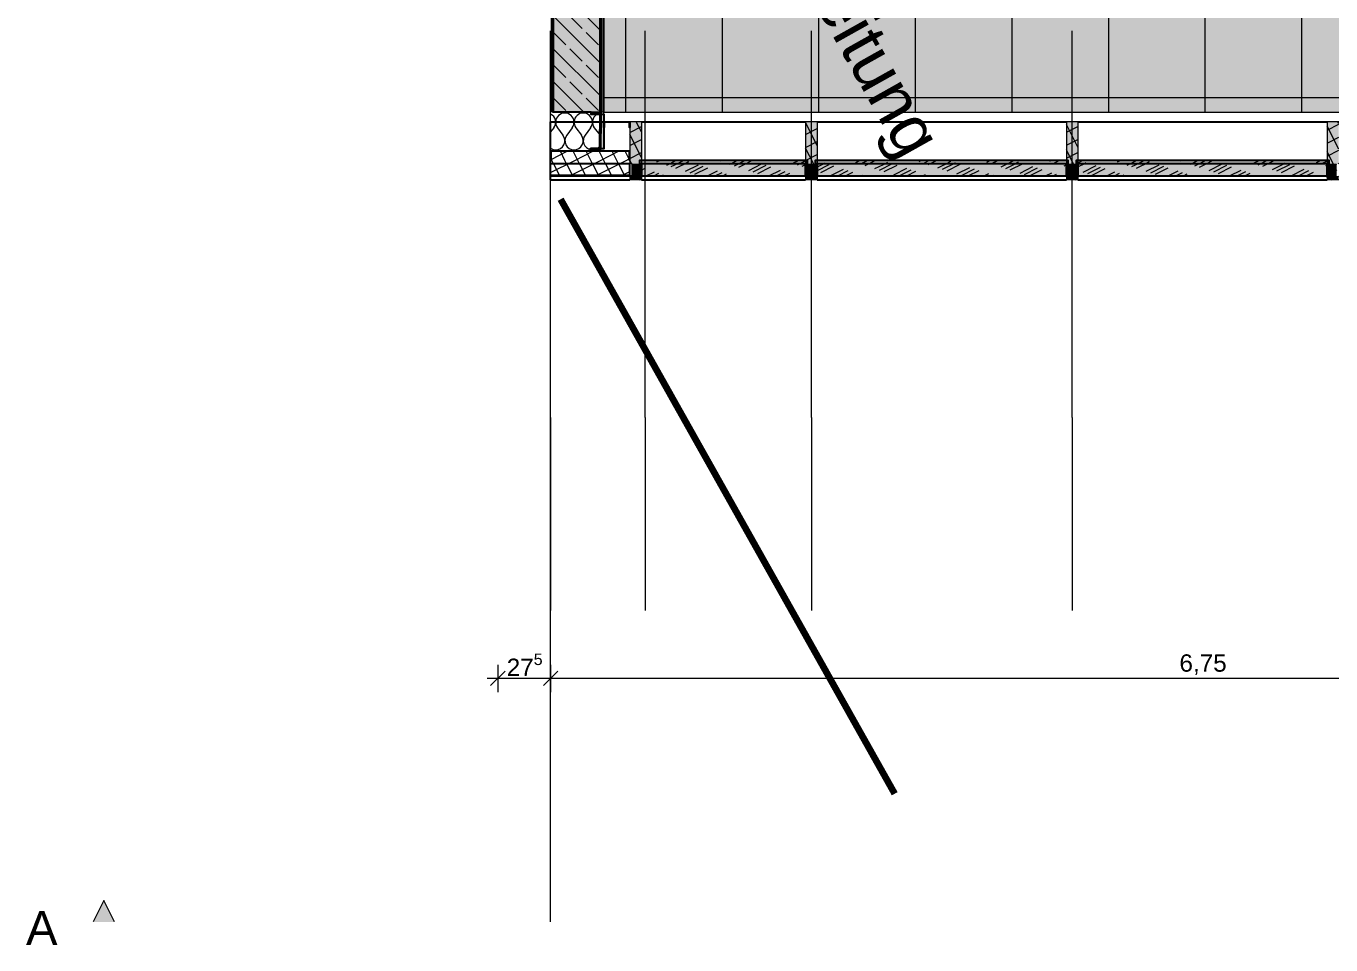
# Model space of a CAD drawing. Header units: metres. Extents: x -22.4 to 53.1, y 133.6 to 157.9.
# Drawn here: x -21.9 to -15.14, y 133.61 to 138.36 of the extents above; entities that cross this region are included whole.
import ezdxf

# ---------------------------------------------------------------- set-up
doc = ezdxf.new("R2010")
doc.units = ezdxf.units.M
doc.header["$MEASUREMENT"] = 0
for name, pattern in [('Achse', [0.0023, 0.0015, -0.0008]), ('Punktlinie', [0.0035, 0, -0.0035]), ('Strichpunktlinie', [0.006703, 0.003528, -0.001764, 0, -0.001411]), ('Wipeout_Contour', [1, 0, -1])]:
    doc.linetypes.add(name, pattern=pattern)
for name, color, linetype in [('00  Raster', 7, 'Continuous'), ('00  Raster Ausbau', 7, 'Continuous'), ('10  Fassade', 7, 'Continuous'), ('10  Fassade_Deckschraffur', 7, 'Continuous'), ('10  Fassade_Schnittschraffur', 7, 'Continuous'), ('10  Treppen + Rampen', 7, 'Continuous'), ('10  Wand Massiv', 7, 'Continuous'), ('10  Wand Massiv_Schnittschraffur', 7, 'Continuous'), ('20  Wand Leichtbau', 7, 'Continuous'), ('30  Grundstück Grenze', 7, 'Continuous'), ('40  Bemaßung 1_50 Achse', 7, 'Continuous'), ('50  NUF - Raumstempel', 7, 'Continuous'), ('70  Schnittlinien', 7, 'Continuous'), ('Neubau_20  Boden Aufbauten', 7, 'Continuous'), ('Neubau_20  Boden Aufbauten_Deckschraffur', 7, 'Continuous'), ('Neubau_20  Wand Leichtbau', 7, 'Continuous'), ('Neubau_20  Wand Leichtbau_Schnittschraffur', 7, 'Continuous')]:
    doc.layers.add(name, color=color, linetype=linetype)
doc.styles.add('ERSTELLTER_STIL_1', font='')
doc.styles.get('ERSTELLTER_STIL_1').set_extended_font_data('Arial')
pattern_1 = [(26.86749, (-110.10794, 75.264664), (-0.027115717, 0.053523246), []), (116.86749, (-110.10794, 75.264664), (0.053523246, 0.027115717), [])]
pattern_2 = [(116.86749, (-110.10794, 75.26466), (0.06690406, 0.033894647), []), (116.86749, (-110.13024, 75.253365), (0.06690406, 0.033894647), [])]

# ---------------------------------------------------------------- blocks, each defined once
blk = doc.blocks.new('*X31', base_point=(-23.4289, 120.7796))
at = {"layer": '10  Fassade_Schnittschraffur', "color": 98, "linetype": 'Continuous', "lineweight": 13, "ltscale": 1000, "true_color": 0x000100}
for p, q in [((-16.4616, 137.6524), (-16.4322, 137.6673)), ((-16.2466, 137.6623), (-16.2315, 137.6699)), ((-16.1962, 137.6458), (-16.1486, 137.6699)), ((-16.1725, 137.638), (-16.1095, 137.6699)), ((-16.1487, 137.6302), (-16.0818, 137.6641)), ((-15.92, 137.6668), (-15.9139, 137.6699)), ((-15.8696, 137.6503), (-15.831, 137.6699)), ((-15.8458, 137.6425), (-15.7918, 137.6699)), ((-15.8221, 137.6348), (-15.7552, 137.6687)), ((-15.543, 137.6549), (-15.5133, 137.6699)), ((-15.5192, 137.6471), (-15.4742, 137.6699)), ((-15.4954, 137.6393), (-15.4351, 137.6699)), ((-15.2163, 137.6595), (-15.1957, 137.6699)), ((-15.1926, 137.6517), (-15.1566, 137.6699)), ((-16.4616, 137.6326), (-16.4085, 137.6595)), ((-16.425, 137.6091), (-16.3581, 137.643)), ((-16.4012, 137.6014), (-16.3343, 137.6352)), ((-16.3775, 137.5936), (-16.3106, 137.6275)), ((-16.3018, 137.5899), (-16.2602, 137.611)), ((-16.2627, 137.5899), (-16.2365, 137.6032)), ((-16.0984, 137.6137), (-16.0315, 137.6476)), ((-16.0746, 137.6059), (-16.0077, 137.6398)), ((-16.0508, 137.5981), (-15.9839, 137.632)), ((-15.9842, 137.5899), (-15.9336, 137.6155)), ((-15.9451, 137.5899), (-15.9098, 137.6078)), ((-15.9059, 137.5899), (-15.8861, 137.6)), ((-15.7717, 137.6183), (-15.7048, 137.6522)), ((-15.748, 137.6105), (-15.6811, 137.6444)), ((-15.7242, 137.6027), (-15.6573, 137.6366)), ((-15.6665, 137.5899), (-15.6069, 137.6201)), ((-15.6274, 137.5899), (-15.5832, 137.6123)), ((-15.5883, 137.5899), (-15.5594, 137.6046)), ((-15.4451, 137.6228), (-15.3782, 137.6567)), ((-15.4213, 137.6151), (-15.3544, 137.649)), ((-15.3976, 137.6073), (-15.3307, 137.6412)), ((-15.3472, 137.5908), (-15.2803, 137.6247)), ((-15.3098, 137.5899), (-15.2565, 137.6169)), ((-15.2707, 137.5899), (-15.2328, 137.6091)), ((-15.1688, 137.6439), (-15.1516, 137.6526)), ((-16.2236, 137.5899), (-16.2127, 137.5954)), ((-15.1878, 137.5899), (-15.1824, 137.5926))]:
    blk.add_line(p, q, dxfattribs=at)
blk = doc.blocks.new('*X32', base_point=(-23.4289, 120.7796))
at = {"layer": '10  Fassade_Schnittschraffur', "color": 98, "linetype": 'Continuous', "lineweight": 13, "ltscale": 1000, "true_color": 0x000100}
for p, q in [((-17.6007, 137.6595), (-17.5802, 137.6699)), ((-17.5769, 137.6518), (-17.5411, 137.6699)), ((-17.5532, 137.644), (-17.502, 137.6699)), ((-17.2741, 137.6641), (-17.2626, 137.6699)), ((-17.2503, 137.6563), (-17.2235, 137.6699)), ((-17.2265, 137.6485), (-17.1844, 137.6699)), ((-17.1762, 137.632), (-17.1093, 137.6659)), ((-16.9474, 137.6687), (-16.945, 137.6699)), ((-16.9237, 137.6609), (-16.9059, 137.6699)), ((-16.8999, 137.6531), (-16.8667, 137.6699)), ((-16.8495, 137.6366), (-16.7838, 137.6699)), ((-16.597, 137.6655), (-16.5882, 137.6699)), ((-16.5733, 137.6577), (-16.5491, 137.6699)), ((-17.8116, 137.632), (-17.7626, 137.6568)), ((-17.8057, 137.6151), (-17.7388, 137.649)), ((-17.7819, 137.6073), (-17.715, 137.6412)), ((-17.7316, 137.5909), (-17.6647, 137.6247)), ((-17.6943, 137.5899), (-17.6409, 137.617)), ((-17.6552, 137.5899), (-17.6172, 137.6092)), ((-17.5028, 137.6275), (-17.4359, 137.6614)), ((-17.4791, 137.6197), (-17.4122, 137.6536)), ((-17.4553, 137.6119), (-17.3884, 137.6458)), ((-17.4049, 137.5954), (-17.338, 137.6293)), ((-17.3767, 137.5899), (-17.3143, 137.6215)), ((-17.3376, 137.5899), (-17.2905, 137.6138)), ((-17.2547, 137.5899), (-17.2401, 137.5973)), ((-17.1524, 137.6243), (-17.0855, 137.6582)), ((-17.1287, 137.6165), (-17.0618, 137.6504)), ((-17.0783, 137.6), (-17.0114, 137.6339)), ((-17.0545, 137.5922), (-16.9876, 137.6261)), ((-17.02, 137.5899), (-16.9639, 137.6183)), ((-16.937, 137.5899), (-16.9135, 137.6018)), ((-16.8258, 137.6288), (-16.7589, 137.6627)), ((-16.802, 137.6211), (-16.7351, 137.655)), ((-16.7516, 137.6046), (-16.6847, 137.6385)), ((-16.7279, 137.5968), (-16.661, 137.6307)), ((-16.7023, 137.5899), (-16.6372, 137.6229)), ((-16.6194, 137.5899), (-16.5869, 137.6064)), ((-16.5803, 137.5899), (-16.5631, 137.5986)), ((-16.5229, 137.6412), (-16.5016, 137.652)), ((-17.5723, 137.5899), (-17.5668, 137.5927)), ((-16.8979, 137.5899), (-16.8897, 137.594)), ((-16.5412, 137.5899), (-16.5393, 137.5908))]:
    blk.add_line(p, q, dxfattribs=at)
blk = doc.blocks.new('*X33', base_point=(-23.4289, 120.7796))
at = {"layer": '10  Fassade_Schnittschraffur', "color": 98, "linetype": 'Continuous', "lineweight": 13, "ltscale": 1000, "true_color": 0x000100}
for p, q in [((-18.631, 137.6623), (-18.616, 137.6699)), ((-18.5806, 137.6458), (-18.5331, 137.6699)), ((-18.5569, 137.638), (-18.494, 137.6699)), ((-18.5331, 137.6303), (-18.4662, 137.6642)), ((-18.3044, 137.6669), (-18.2984, 137.6699)), ((-18.254, 137.6504), (-18.2155, 137.6699)), ((-18.2302, 137.6426), (-18.1764, 137.6699)), ((-18.2065, 137.6348), (-18.1396, 137.6687)), ((-17.9273, 137.655), (-17.8978, 137.6699)), ((-17.9036, 137.6472), (-17.8587, 137.6699)), ((-18.7216, 137.6339), (-18.7187, 137.6353)), ((-18.7216, 137.6141), (-18.695, 137.6275)), ((-18.6863, 137.5899), (-18.6446, 137.611)), ((-18.6472, 137.5899), (-18.6208, 137.6033)), ((-18.4828, 137.6138), (-18.4158, 137.6477)), ((-18.459, 137.606), (-18.3921, 137.6399)), ((-18.4352, 137.5982), (-18.3683, 137.6321)), ((-18.3687, 137.5899), (-18.318, 137.6156)), ((-18.3296, 137.5899), (-18.2942, 137.6078)), ((-18.2905, 137.5899), (-18.2704, 137.6)), ((-18.1561, 137.6183), (-18.0892, 137.6522)), ((-18.1323, 137.6106), (-18.0654, 137.6444)), ((-18.1086, 137.6028), (-18.0417, 137.6367)), ((-18.0511, 137.5899), (-17.9913, 137.6202)), ((-18.0119, 137.5899), (-17.9676, 137.6124)), ((-17.9728, 137.5899), (-17.9438, 137.6046)), ((-17.8798, 137.6394), (-17.8516, 137.6537)), ((-18.6081, 137.5899), (-18.5971, 137.5955))]:
    blk.add_line(p, q, dxfattribs=at)
blk = doc.blocks.new('*X61', base_point=(-23.4289, 120.7796))
at = {"layer": 'Neubau_20  Wand Leichtbau_Schnittschraffur', "color": 98, "linetype": 'Continuous', "lineweight": 13, "ltscale": 1000, "true_color": 0x000100}
for p, q in [((-19.1651, 137.839), (-19.1816, 137.817)), ((-19.146, 137.839), (-19.1175, 137.8009)), ((-19.0699, 137.839), (-19.0984, 137.8009)), ((-19.0508, 137.839), (-19.0222, 137.8009)), ((-18.9746, 137.839), (-19.0032, 137.8009)), ((-18.9556, 137.839), (-18.9276, 137.8016))]:
    blk.add_line(p, q, dxfattribs=at)
for centre, start, end in [((-19.2032, 137.8675), 323.1301, 63.01781), ((-19.108, 137.8675), 323.1301, 216.8699), ((-19.0127, 137.8675), 323.1301, 216.8699), ((-18.9175, 137.8675), 124.20464, 216.8699), ((-19.1556, 137.7723), 270, 36.8699), ((-19.0603, 137.7723), 143.1301, 270), ((-19.0603, 137.7723), 270, 36.8699), ((-18.9651, 137.7723), 143.1301, 258.46149), ((-19.1556, 137.7723), 236.88739, 270), ((-18.9651, 137.7723), 304.21179, 321.97244)]:
    blk.add_arc(centre, 0.0476, start, end, dxfattribs=at)

msp = doc.modelspace()

# ---------------------------------------------------------------- hatches: boundary and pattern name
at = {"layer": '10  Wand Massiv_Schnittschraffur', "linetype": 'Continuous', "lineweight": 0, "true_color": 0xffffff}
for points in [[(-18.9216, 137.9199), (-18.9216, 143.7549), (-19.1716, 143.7549), (-19.1716, 137.9199)], [(-18.9066, 137.9199), (-18.9066, 143.7549), (-18.9216, 143.7549), (-18.9216, 137.9199)]]:
    msp.add_hatch(color=7, dxfattribs=at).paths.add_polyline_path(points)
at = {"layer": '10  Wand Massiv_Schnittschraffur', "linetype": 'Continuous', "lineweight": 13, "true_color": 0x000100}
h = msp.add_hatch(dxfattribs=at)
h.set_pattern_fill('Beton__Stahlbeton_0001', color=98, style=0, pattern_type=2)
h.set_pattern_definition([(135, (-110.10794, 75.26466), (0.08485281, 0.08485281), []), (135, (-110.15037, 75.22224), (0.08485281, 0.08485281), [0.09, -0.03])])
h.paths.add_polyline_path([(-18.9216, 137.9199), (-18.9216, 143.7549), (-19.1716, 143.7549), (-19.1716, 137.9199)])
h = msp.add_hatch(dxfattribs=at)
h.set_pattern_fill('Gips_0001', color=98, style=0, pattern_type=2)
h.set_pattern_definition([(26.86749, (-110.107942, 75.264664), (-0.0112982155, 0.0223013526), [0, -0.025])])
h.paths.add_polyline_path([(-18.9066, 137.9199), (-18.9066, 143.7549), (-18.9216, 143.7549), (-18.9216, 137.9199)])
at = {"layer": '70  Schnittlinien', "linetype": 'Continuous', "lineweight": 0, "true_color": 0x000000}
msp.add_hatch(color=18, dxfattribs=at).paths.add_polyline_path([(-21.5498, 133.7291), (-21.439, 133.7291), (-21.4944, 133.8399)])
at = {"layer": 'Neubau_20  Boden Aufbauten_Deckschraffur', "linetype": 'Continuous', "lineweight": 0, "true_color": 0xffffff}
msp.add_hatch(color=7, dxfattribs=at).paths.add_polyline_path([(-10.4166, 150.382), (-18.9066, 150.382), (-18.9066, 145.78), (-18.9066, 137.9199), (-12.5191, 137.9199), (-12.4315, 137.9199), (-12.4315, 143.6799), (-12.4941, 143.6799), (-12.4941, 145.73), (-12.3691, 145.73), (-9.8816, 145.7299), (-9.8816, 150.225), (-10.4166, 150.225)])
at = {"layer": 'Neubau_20  Boden Aufbauten_Deckschraffur', "linetype": 'Continuous', "lineweight": 18}
h = msp.add_hatch(dxfattribs=at)
h.set_pattern_fill('Verband__Quadrat__50x50__4D', color=6, style=0, pattern_type=2)
h.set_pattern_definition([(0, (-7.29265, 148.9955), (0, 0.5), []), (90, (-7.29265, 148.9955), (-0.5, 0), [])])
h.paths.add_polyline_path([(-10.4166, 150.382), (-18.9066, 150.382), (-18.9066, 145.78), (-18.9066, 137.9199), (-12.5191, 137.9199), (-12.4315, 137.9199), (-12.4315, 143.6799), (-12.4941, 143.6799), (-12.4941, 145.73), (-12.3691, 145.73), (-9.8816, 145.7299), (-9.8816, 150.225), (-10.4166, 150.225)])

# ---------------------------------------------------------------- linework, layer by layer
at = {"layer": '00  Raster Ausbau', "color": 9, "linetype": 'Achse', "lineweight": 18, "ltscale": 1000}
for p, q in [((-19.1816, 136.3399), (-19.1816, 137.3399)), ((-18.6916, 136.3399), (-18.6916, 137.3399)), ((-17.8316, 136.3399), (-17.8316, 137.3399)), ((-16.4816, 136.3399), (-16.4816, 137.3399)), ((-19.1816, 136.3399), (-19.1816, 135.3399)), ((-18.6916, 136.3399), (-18.6916, 135.3399)), ((-17.8316, 136.3399), (-17.8316, 135.3399)), ((-16.4816, 136.3399), (-16.4816, 135.3399))]:
    msp.add_line(p, q, dxfattribs=at)
at = {"layer": '10  Wand Massiv', "color": 7, "linetype": 'Continuous', "lineweight": 50, "ltscale": 1000}
msp.add_line((-18.9216, 137.9199), (-18.9216, 143.7549), dxfattribs=at)
at = {"layer": '10  Wand Massiv', "color": 7, "linetype": 'Continuous', "lineweight": 50, "ltscale": 1000, "flags": 128}
msp.add_lwpolyline([(-19.1716, 143.7549), (-19.1716, 137.9199)], dxfattribs=at)
at = {"layer": '10  Wand Massiv', "color": 7, "linetype": 'Continuous', "lineweight": 13, "ltscale": 1000, "flags": 128}
for points in [[(-18.9066, 137.9199), (-18.9066, 143.7549)], [(-18.9066, 137.9199), (-18.9216, 137.9199)]]:
    msp.add_lwpolyline(points, dxfattribs=at)
at = {"layer": '10  Wand Massiv', "color": 7, "linetype": 'Continuous', "lineweight": 25, "ltscale": 1000, "flags": 128}
msp.add_lwpolyline([(-18.9716, 137.9199), (-19.1716, 137.9199)], dxfattribs=at)
at = {"layer": '40  Bemaßung 1_50 Achse', "color": 7, "linetype": 'Continuous', "lineweight": 13, "ltscale": 1000}
for p, q in [((-19.4545, 135.0593), (-19.4545, 134.9187)), ((-19.1816, 135.0593), (-19.1816, 134.9187)), ((-19.4545, 134.989), (-19.5107, 134.989)), ((-19.417, 135.0265), (-19.492, 134.9515)), ((-19.1816, 134.989), (-19.4545, 134.989)), ((-19.2191, 134.9515), (-19.1441, 135.0265)), ((-12.4316, 134.989), (-19.1816, 134.989))]:
    msp.add_line(p, q, dxfattribs=at)
at = {"layer": '70  Schnittlinien', "color": 7, "linetype": 'Continuous', "lineweight": 13, "ltscale": 1000, "flags": 128}
msp.add_lwpolyline([(-21.439, 133.7291), (-21.4944, 133.8399), (-21.5498, 133.7291)], dxfattribs=at)
at = {"layer": 'Neubau_20  Boden Aufbauten', "color": 7, "linetype": 'Continuous', "lineweight": 13, "ltscale": 1000, "flags": 128}
msp.add_lwpolyline([(-10.4166, 150.382), (-18.9066, 150.382), (-18.9066, 145.78), (-18.9066, 137.9199), (-12.5191, 137.9199), (-12.4315, 137.9199), (-12.4315, 143.6799), (-12.4941, 143.6799), (-12.4941, 145.73), (-12.3691, 145.73), (-9.8816, 145.7299), (-9.8816, 150.225), (-10.4166, 150.225)], close=True, dxfattribs=at)
at = {"layer": 'Neubau_20  Wand Leichtbau', "color": 7, "linetype": 'Continuous', "lineweight": 25, "ltscale": 1000, "flags": 128}
for points in [[(-18.9716, 137.9199), (-18.9216, 137.9199), (-18.9216, 137.9099)], [(-18.9216, 137.9099), (-18.9716, 137.9099), (-18.9716, 137.9199)]]:
    msp.add_lwpolyline(points, dxfattribs=at)

# ---------------------------------------------------------------- texts
at = {"layer": '40  Bemaßung 1_50 Achse', "color": 7, "linetype": 'Continuous', "lineweight": 13, "insert": (-19.4089, 134.9751), "char_height": 0.09, "attachment_point": 7, "style": 'ERSTELLTER_STIL_1'}
msp.add_mtext('\\A1;{\\pql;\\fArial|b0|i0|c0|p38;27\\fArial|b0|i0|c0|p38;\\A1{\\H.66x;\\S5^  ;}}', dxfattribs=at)
at = {"layer": '40  Bemaßung 1_50 Achse', "color": 7, "linetype": 'Continuous', "lineweight": 13, "insert": (-15.9263, 135.007), "char_height": 0.09, "width": 0.239452, "attachment_point": 7, "style": 'ERSTELLTER_STIL_1'}
msp.add_mtext('\\A1;{\\pql;\\fArial|b0|i0|c0|p38;6,75}', dxfattribs=at)
at = {"layer": '70  Schnittlinien', "color": 7, "linetype": 'Continuous', "lineweight": 13, "insert": (-21.7344, 133.6099), "char_height": 0.175, "attachment_point": 9, "style": 'ERSTELLTER_STIL_1'}
msp.add_mtext('\\A1;{\\pqr;\\pt0;\\fArial|b0|i0|c0|p38;A}', dxfattribs=at)

# ---------------------------------------------------------------- wipeouts: each hides what was drawn before it
at = {"color": 254, "linetype": 'Wipeout_Contour', "lineweight": 0, "ltscale": 555.700575}
msp.add_wipeout([(-18.7716, 137.5899), (-18.7716, 137.6537), (-19.1816, 137.6537), (-19.1816, 137.5899)], dxfattribs=at).dxf.layer = '10  Fassade_Deckschraffur'
at = {"color": 254, "linetype": 'Wipeout_Contour', "lineweight": 0, "ltscale": 555.332662}
msp.add_wipeout([(-17.8616, 137.5899), (-17.8616, 137.6537), (-18.7116, 137.6537), (-18.7116, 137.5899)], dxfattribs=at).dxf.layer = '10  Fassade_Deckschraffur'
at = {"color": 254, "linetype": 'Wipeout_Contour', "lineweight": 0, "ltscale": 554.759085}
msp.add_wipeout([(-16.5116, 137.5899), (-16.5116, 137.6537), (-17.8016, 137.6537), (-17.8016, 137.5899)], dxfattribs=at).dxf.layer = '10  Fassade_Deckschraffur'
at = {"color": 254, "linetype": 'Wipeout_Contour', "lineweight": 0, "ltscale": 554.116912}
msp.add_wipeout([(-15.1616, 137.5899), (-15.1616, 137.6537), (-16.4516, 137.6537), (-16.4516, 137.5899)], dxfattribs=at).dxf.layer = '10  Fassade_Deckschraffur'

# ---------------------------------------------------------------- next in the draw order: wipeouts: each hides what was drawn before it
at = {"color": 254, "linetype": 'Wipeout_Contour', "lineweight": 0, "ltscale": 556.255477}
msp.add_wipeout([(-18.7716, 137.6537), (-18.7716, 137.8699), (-19.1816, 137.8699), (-19.1816, 137.6537)], dxfattribs=at).dxf.layer = '10  Fassade_Deckschraffur'
at = {"color": 254, "linetype": 'Wipeout_Contour', "lineweight": 0, "ltscale": 555.887926}
msp.add_wipeout([(-17.8616, 137.6537), (-17.8616, 137.8699), (-18.7116, 137.8699), (-18.7116, 137.6537)], dxfattribs=at).dxf.layer = '10  Fassade_Deckschraffur'
at = {"color": 254, "linetype": 'Wipeout_Contour', "lineweight": 0, "ltscale": 555.314914}
msp.add_wipeout([(-16.5116, 137.6537), (-16.5116, 137.8699), (-17.8016, 137.8699), (-17.8016, 137.6537)], dxfattribs=at).dxf.layer = '10  Fassade_Deckschraffur'
at = {"color": 254, "linetype": 'Wipeout_Contour', "lineweight": 0, "ltscale": 554.673373}
msp.add_wipeout([(-15.1616, 137.6537), (-15.1616, 137.8699), (-16.4516, 137.8699), (-16.4516, 137.6537)], dxfattribs=at).dxf.layer = '10  Fassade_Deckschraffur'
at = {"color": 254, "linetype": 'Wipeout_Contour', "lineweight": 0, "ltscale": 555.534505}
msp.add_wipeout([(-18.7716, 137.5699), (-18.7716, 137.5899), (-19.1816, 137.5899), (-19.1816, 137.5699)], dxfattribs=at).dxf.layer = '10  Fassade_Deckschraffur'
at = {"color": 254, "linetype": 'Wipeout_Contour', "lineweight": 0, "ltscale": 555.166483}
msp.add_wipeout([(-17.8616, 137.5699), (-17.8616, 137.5899), (-18.7116, 137.5899), (-18.7116, 137.5699)], dxfattribs=at).dxf.layer = '10  Fassade_Deckschraffur'
at = {"color": 254, "linetype": 'Wipeout_Contour', "lineweight": 0, "ltscale": 554.592738}
msp.add_wipeout([(-16.5116, 137.5699), (-16.5116, 137.5899), (-17.8016, 137.5899), (-17.8016, 137.5699)], dxfattribs=at).dxf.layer = '10  Fassade_Deckschraffur'
at = {"color": 254, "linetype": 'Wipeout_Contour', "lineweight": 0, "ltscale": 553.950375}
msp.add_wipeout([(-15.1616, 137.5699), (-15.1616, 137.5899), (-16.4516, 137.5899), (-16.4516, 137.5699)], dxfattribs=at).dxf.layer = '10  Fassade_Deckschraffur'

# ---------------------------------------------------------------- next in the draw order: hatches: boundary and pattern name
at = {"layer": 'Neubau_20  Wand Leichtbau_Schnittschraffur', "linetype": 'Continuous', "lineweight": 0, "true_color": 0xffffff}
for points in [[(-18.9216, 137.9099), (-18.9716, 137.9099), (-18.9716, 137.9069), (-18.9246, 137.9069), (-18.9246, 137.8299), (-18.9246, 137.8099), (-18.9216, 137.8099)], [(-18.9066, 137.8699), (-18.9066, 137.8399), (-18.9046, 137.8399), (-18.9046, 137.8679), (-18.7736, 137.8679), (-18.7736, 137.8399), (-18.7716, 137.8399), (-18.7716, 137.8699)], [(-18.9246, 137.7299), (-18.9246, 137.8099), (-18.9246, 137.8299), (-18.9276, 137.8299), (-18.9276, 137.7329), (-18.9746, 137.7329), (-18.9746, 137.7299)]]:
    msp.add_hatch(color=7, dxfattribs=at).paths.add_polyline_path(points)
at = {"layer": 'Neubau_20  Wand Leichtbau_Schnittschraffur', "linetype": 'Continuous', "lineweight": 13, "true_color": 0x000100}
h = msp.add_hatch(dxfattribs=at)
h.set_pattern_fill('Metall__Stahl_0001', color=98, style=0, pattern_type=2)
h.set_pattern_definition(pattern_2)
h.paths.add_polyline_path([(-18.9216, 137.9099), (-18.9716, 137.9099), (-18.9716, 137.9069), (-18.9246, 137.9069), (-18.9246, 137.8299), (-18.9246, 137.8099), (-18.9216, 137.8099)])
at = {"layer": 'Neubau_20  Wand Leichtbau_Schnittschraffur', "linetype": 'Continuous', "lineweight": 18}
msp.add_hatch(color=9, dxfattribs=at).paths.add_polyline_path([(-18.9216, 137.9099), (-18.9216, 137.8099), (-18.9216, 137.7299), (-18.9066, 137.7299), (-18.9066, 137.8399), (-18.9066, 137.8699), (-18.9066, 137.9099)])
at = {"layer": 'Neubau_20  Wand Leichtbau_Schnittschraffur', "linetype": 'Continuous', "lineweight": 13, "true_color": 0x000100}
h = msp.add_hatch(dxfattribs=at)
h.set_pattern_fill('Dämmung__hart_1_0001', color=98, style=0, pattern_type=2)
h.set_pattern_definition(pattern_1)
h.paths.add_polyline_path([(-18.9066, 137.8699), (-18.9066, 137.8399), (-18.9046, 137.8399), (-18.9046, 137.8679), (-18.7736, 137.8679), (-18.7736, 137.8399), (-18.7716, 137.8399), (-18.7716, 137.8699)])
h = msp.add_hatch(dxfattribs=at)
h.set_pattern_fill('Metall__Stahl_0001', color=98, style=0, pattern_type=2)
h.set_pattern_definition(pattern_2)
h.paths.add_polyline_path([(-18.9246, 137.7299), (-18.9246, 137.8099), (-18.9246, 137.8299), (-18.9276, 137.8299), (-18.9276, 137.7329), (-18.9746, 137.7329), (-18.9746, 137.7299)])

# ---------------------------------------------------------------- next in the draw order: linework, layer by layer
at = {"layer": '00  Raster', "color": 7, "linetype": 'Strichpunktlinie', "lineweight": 13, "ltscale": 1000}
msp.add_line((-19.1816, 133.7291), (-19.1816, 155.8899), dxfattribs=at)
at = {"layer": '00  Raster Ausbau', "color": 9, "linetype": 'Achse', "lineweight": 18, "ltscale": 1000}
msp.add_line((-19.1816, 137.3399), (-19.1816, 138.3399), dxfattribs=at)
at = {"layer": '10  Fassade', "color": 7, "linetype": 'Continuous', "lineweight": 18, "ltscale": 1000}
for p, q in [((-18.7116, 137.8699), (-18.7716, 137.8699)), ((-17.8016, 137.8699), (-17.8616, 137.8699)), ((-16.4516, 137.8699), (-16.5116, 137.8699)), ((-15.1016, 137.8699), (-15.1616, 137.8699)), ((-18.7746, 137.7169), (-19.1786, 137.7169)), ((-19.1786, 137.7169), (-19.1786, 137.6699))]:
    msp.add_line(p, q, dxfattribs=at)
at = {"layer": '10  Fassade', "color": 7, "linetype": 'Continuous', "lineweight": 25, "ltscale": 1000, "flags": 128}
for points in [[(-19.1816, 137.6537), (-19.1816, 137.8699)], [(-19.1816, 137.8699), (-18.7716, 137.8699)], [(-18.7116, 137.8699), (-17.8616, 137.8699)], [(-17.8016, 137.8699), (-16.5116, 137.8699)], [(-16.4516, 137.8699), (-15.1616, 137.8699)], [(-19.1816, 137.5899), (-19.1816, 137.6537)], [(-19.1816, 137.5699), (-19.1816, 137.5899)]]:
    msp.add_lwpolyline(points, dxfattribs=at)
at = {"layer": '50  NUF - Raumstempel', "color": 7, "linetype": 'Punktlinie', "lineweight": 13, "ltscale": 1000, "flags": 128}
msp.add_lwpolyline([(-18.9066, 137.869), (-18.9066, 150.382), (-9.7966, 150.382), (-9.7966, 152.8749), (3.7184, 152.8749), (3.7184, 152.6049), (3.5534, 152.6049), (3.5534, 152.1749), (3.7184, 152.1749), (3.7184, 146.3199), (3.5534, 146.3199), (3.5534, 145.8899), (3.7184, 145.8899), (3.7184, 145.7049), (-1.7166, 145.7049), (-1.7166, 141.4699), (-3.0116, 141.4699), (-3.0116, 138.1049), (-5.6066, 138.1049), (-5.6066, 137.869)], close=True, dxfattribs=at)
at = {"layer": 'Neubau_20  Wand Leichtbau', "color": 7, "linetype": 'Continuous', "lineweight": 25, "ltscale": 1000, "flags": 128}
for points in [[(-18.9246, 137.8299), (-18.9246, 137.9069), (-18.9716, 137.9069), (-18.9716, 137.9099)], [(-18.9216, 137.9099), (-18.9216, 137.8099)], [(-18.9216, 137.9099), (-18.9066, 137.9099), (-18.9066, 137.8699)], [(-18.9066, 137.8699), (-18.7716, 137.8699), (-18.7716, 137.8399), (-18.7736, 137.8399), (-18.7736, 137.8679), (-18.9046, 137.8679), (-18.9046, 137.8399), (-18.9066, 137.8399)], [(-18.9066, 137.8399), (-18.9066, 137.8699)], [(-18.9746, 137.7329), (-18.9276, 137.7329), (-18.9276, 137.8299), (-18.9246, 137.8299), (-18.9246, 137.8099)], [(-18.9246, 137.8099), (-18.9246, 137.7299)], [(-18.9216, 137.8099), (-18.9246, 137.8099)], [(-18.9066, 137.8399), (-18.9066, 137.7299), (-18.9216, 137.7299), (-18.9216, 137.8099)], [(-18.9746, 137.7299), (-18.9746, 137.7329)], [(-18.9746, 137.7299), (-18.9246, 137.7299)], [(-18.9246, 137.7299), (-18.9246, 137.7199), (-18.9746, 137.7199), (-18.9746, 137.7299)]]:
    msp.add_lwpolyline(points, dxfattribs=at)

# ---------------------------------------------------------------- next in the draw order: block references
at = {"layer": '10  Treppen + Rampen', "color": 7, "linetype": 'Continuous', "lineweight": 13, "ltscale": 1000}
msp.add_blockref('*X61', (-23.4289, 120.7796), dxfattribs=at)

# ---------------------------------------------------------------- next in the draw order: wipeouts: each hides what was drawn before it
at = {"color": 254, "linetype": 'Wipeout_Contour', "lineweight": 0, "ltscale": 555.591416}
msp.add_wipeout([(-18.7716, 137.6537), (-18.7716, 137.5929), (-18.7616, 137.5929), (-18.7616, 137.6537)], dxfattribs=at).dxf.layer = '10  Fassade_Deckschraffur'
at = {"color": 254, "linetype": 'Wipeout_Contour', "lineweight": 0, "ltscale": 555.564429}
msp.add_wipeout([(-18.7216, 137.6537), (-18.7216, 137.5929), (-18.7116, 137.5929), (-18.7116, 137.6537)], dxfattribs=at).dxf.layer = '10  Fassade_Deckschraffur'
at = {"color": 254, "linetype": 'Wipeout_Contour', "lineweight": 0, "ltscale": 555.111326}
msp.add_wipeout([(-17.8616, 137.6537), (-17.8616, 137.5929), (-17.8516, 137.5929), (-17.8516, 137.6537)], dxfattribs=at).dxf.layer = '10  Fassade_Deckschraffur'
at = {"color": 254, "linetype": 'Wipeout_Contour', "lineweight": 0, "ltscale": 555.085628}
msp.add_wipeout([(-17.8116, 137.6537), (-17.8116, 137.5929), (-17.8016, 137.5929), (-17.8016, 137.6537)], dxfattribs=at).dxf.layer = '10  Fassade_Deckschraffur'
at = {"color": 254, "linetype": 'Wipeout_Contour', "lineweight": 0, "ltscale": 554.442365}
msp.add_wipeout([(-16.5116, 137.6537), (-16.5116, 137.5929), (-16.5016, 137.5929), (-16.5016, 137.6537)], dxfattribs=at).dxf.layer = '10  Fassade_Deckschraffur'
at = {"color": 254, "linetype": 'Wipeout_Contour', "lineweight": 0, "ltscale": 554.418582}
msp.add_wipeout([(-16.4616, 137.6537), (-16.4616, 137.5929), (-16.4516, 137.5929), (-16.4516, 137.6537)], dxfattribs=at).dxf.layer = '10  Fassade_Deckschraffur'
at = {"color": 254, "linetype": 'Wipeout_Contour', "lineweight": 0, "ltscale": 553.825249}
msp.add_wipeout([(-15.1616, 137.6537), (-15.1616, 137.5929), (-15.1516, 137.5929), (-15.1516, 137.6537)], dxfattribs=at).dxf.layer = '10  Fassade_Deckschraffur'

# ---------------------------------------------------------------- next in the draw order: hatches: boundary and pattern name
at = {"layer": '10  Fassade_Schnittschraffur', "linetype": 'Continuous', "lineweight": 0, "true_color": 0xffffff}
for points in [[(-18.7116, 137.8699), (-18.7716, 137.8699), (-18.7716, 137.6537), (-18.7116, 137.6537)], [(-17.8016, 137.8699), (-17.8616, 137.8699), (-17.8616, 137.6537), (-17.8016, 137.6537)], [(-16.4516, 137.8699), (-16.5116, 137.8699), (-16.5116, 137.6537), (-16.4516, 137.6537)], [(-15.1016, 137.8699), (-15.1616, 137.8699), (-15.1616, 137.6537), (-15.1016, 137.6537)], [(-18.7716, 137.6699), (-18.7716, 137.6729), (-18.7716, 137.7199), (-19.1816, 137.7199), (-19.1816, 137.6729), (-19.1816, 137.6699), (-19.1786, 137.6699), (-19.1786, 137.7169), (-18.7746, 137.7169), (-18.7746, 137.6699)]]:
    msp.add_hatch(color=7, dxfattribs=at).paths.add_polyline_path(points)
at = {"layer": '10  Fassade_Schnittschraffur', "linetype": 'Continuous', "lineweight": 13, "true_color": 0x000100}
h = msp.add_hatch(dxfattribs=at)
h.set_pattern_fill('Dämmung__hart_1_0001', color=98, style=0, pattern_type=2)
h.set_pattern_definition(pattern_1)
h.paths.add_polyline_path([(-18.7116, 137.8699), (-18.7716, 137.8699), (-18.7716, 137.6537), (-18.7116, 137.6537)])
h = msp.add_hatch(dxfattribs=at)
h.set_pattern_fill('Dämmung__hart_1_0001', color=98, style=0, pattern_type=2)
h.set_pattern_definition(pattern_1)
h.paths.add_polyline_path([(-17.8016, 137.8699), (-17.8616, 137.8699), (-17.8616, 137.6537), (-17.8016, 137.6537)])
h = msp.add_hatch(dxfattribs=at)
h.set_pattern_fill('Dämmung__hart_1_0001', color=98, style=0, pattern_type=2)
h.set_pattern_definition(pattern_1)
h.paths.add_polyline_path([(-16.4516, 137.8699), (-16.5116, 137.8699), (-16.5116, 137.6537), (-16.4516, 137.6537)])
h = msp.add_hatch(dxfattribs=at)
h.set_pattern_fill('Dämmung__hart_1_0001', color=98, style=0, pattern_type=2)
h.set_pattern_definition(pattern_1)
h.paths.add_polyline_path([(-15.1016, 137.8699), (-15.1616, 137.8699), (-15.1616, 137.6537), (-15.1016, 137.6537)])
h = msp.add_hatch(dxfattribs=at)
h.set_pattern_fill('Dämmung__hart_1_0001', color=98, style=0, pattern_type=2)
h.set_pattern_definition(pattern_1)
h.paths.add_polyline_path([(-18.7716, 137.6699), (-18.7716, 137.6729), (-18.7716, 137.7199), (-19.1816, 137.7199), (-19.1816, 137.6729), (-19.1816, 137.6699), (-19.1786, 137.6699), (-19.1786, 137.7169), (-18.7746, 137.7169), (-18.7746, 137.6699)])
h = msp.add_hatch(dxfattribs=at)
h.set_pattern_fill('Dämmung__hart_1_0001', color=98, style=0, pattern_type=2)
h.set_pattern_definition(pattern_1)
h.paths.add_polyline_path([(-18.7746, 137.6699), (-18.7746, 137.7169), (-19.1786, 137.7169), (-19.1786, 137.6699)])

# ---------------------------------------------------------------- next in the draw order: linework, layer by layer
at = {"layer": '10  Fassade', "color": 7, "linetype": 'Continuous', "lineweight": 18, "ltscale": 1000}
for p, q in [((-18.7716, 137.8699), (-18.7716, 137.6537)), ((-18.7116, 137.8699), (-18.7116, 137.6537)), ((-17.8616, 137.8699), (-17.8616, 137.6537)), ((-17.8016, 137.8699), (-17.8016, 137.6537)), ((-16.5116, 137.8699), (-16.5116, 137.6537)), ((-16.4516, 137.8699), (-16.4516, 137.6537)), ((-15.1616, 137.8699), (-15.1616, 137.6537)), ((-18.7746, 137.6699), (-18.7746, 137.7169)), ((-18.7616, 137.6537), (-18.7716, 137.6537)), ((-18.7116, 137.6537), (-18.7216, 137.6537)), ((-17.8516, 137.6537), (-17.8616, 137.6537)), ((-17.8016, 137.6537), (-17.8116, 137.6537)), ((-16.5016, 137.6537), (-16.5116, 137.6537)), ((-16.4516, 137.6537), (-16.4616, 137.6537)), ((-15.1516, 137.6537), (-15.1616, 137.6537))]:
    msp.add_line(p, q, dxfattribs=at)
at = {"layer": '10  Fassade', "color": 7, "linetype": 'Continuous', "lineweight": 18, "ltscale": 1000, "flags": 128}
msp.add_lwpolyline([(-18.7716, 137.6699), (-18.7716, 137.6729), (-18.7716, 137.7199), (-19.1816, 137.7199), (-19.1816, 137.6729), (-19.1816, 137.6699), (-19.1786, 137.6699), (-19.1786, 137.7169), (-18.7746, 137.7169), (-18.7746, 137.6699)], close=True, dxfattribs=at)
at = {"layer": '10  Fassade', "color": 7, "linetype": 'Continuous', "lineweight": 25, "ltscale": 1000, "flags": 128}
for points in [[(-19.1816, 137.6537), (-18.7716, 137.6537)], [(-18.7116, 137.6537), (-17.8616, 137.6537)], [(-17.8016, 137.6537), (-16.5116, 137.6537)], [(-16.4516, 137.6537), (-15.1616, 137.6537)]]:
    msp.add_lwpolyline(points, dxfattribs=at)

# ---------------------------------------------------------------- next in the draw order: texts
at = {"layer": '20  Wand Leichtbau', "color": 7, "linetype": 'Continuous', "lineweight": 100, "insert": (-18.6592, 140.4974), "char_height": 0.25, "attachment_point": 1, "rotation": 299.26249, "style": 'ERSTELLTER_STIL_1'}
msp.add_mtext('\\A1;{\\pql;\\fArial|b0|i0|c0|p38;noch in Bearbeitung}', dxfattribs=at)

# ---------------------------------------------------------------- next in the draw order: wipeouts: each hides what was drawn before it
at = {"color": 254, "linetype": 'Wipeout_Contour', "lineweight": 0, "ltscale": 555.464931}
msp.add_wipeout([(-18.7716, 137.5929), (-18.7716, 137.5899), (-18.7616, 137.5899), (-18.7616, 137.5929)], dxfattribs=at).dxf.layer = '10  Fassade_Deckschraffur'
at = {"color": 254, "linetype": 'Wipeout_Contour', "lineweight": 0, "ltscale": 555.437938}
msp.add_wipeout([(-18.7116, 137.5929), (-18.7216, 137.5929), (-18.7216, 137.5899), (-18.7116, 137.5899)], dxfattribs=at).dxf.layer = '10  Fassade_Deckschraffur'
at = {"color": 254, "linetype": 'Wipeout_Contour', "lineweight": 0, "ltscale": 554.984737}
msp.add_wipeout([(-17.8616, 137.5929), (-17.8616, 137.5899), (-17.8516, 137.5899), (-17.8516, 137.5929)], dxfattribs=at).dxf.layer = '10  Fassade_Deckschraffur'
at = {"color": 254, "linetype": 'Wipeout_Contour', "lineweight": 0, "ltscale": 554.95903}
msp.add_wipeout([(-17.8016, 137.5929), (-17.8116, 137.5929), (-17.8116, 137.5899), (-17.8016, 137.5899)], dxfattribs=at).dxf.layer = '10  Fassade_Deckschraffur'
at = {"color": 254, "linetype": 'Wipeout_Contour', "lineweight": 0, "ltscale": 554.315625}
msp.add_wipeout([(-16.5116, 137.5929), (-16.5116, 137.5899), (-16.5016, 137.5899), (-16.5016, 137.5929)], dxfattribs=at).dxf.layer = '10  Fassade_Deckschraffur'
at = {"color": 254, "linetype": 'Wipeout_Contour', "lineweight": 0, "ltscale": 554.291836}
msp.add_wipeout([(-16.4516, 137.5929), (-16.4616, 137.5929), (-16.4616, 137.5899), (-16.4516, 137.5899)], dxfattribs=at).dxf.layer = '10  Fassade_Deckschraffur'
at = {"color": 254, "linetype": 'Wipeout_Contour', "lineweight": 0, "ltscale": 553.698371}
msp.add_wipeout([(-15.1616, 137.5929), (-15.1616, 137.5899), (-15.1516, 137.5899), (-15.1516, 137.5929)], dxfattribs=at).dxf.layer = '10  Fassade_Deckschraffur'

# ---------------------------------------------------------------- next in the draw order: hatches: boundary and pattern name
at = {"layer": '10  Fassade_Schnittschraffur', "linetype": 'Continuous', "lineweight": 13, "true_color": 0x000100}
h = msp.add_hatch(dxfattribs=at)
h.set_pattern_fill('Dämmung__hart_1_0001', color=98, style=0, pattern_type=2)
h.set_pattern_definition(pattern_1)
h.paths.add_polyline_path([(-18.7716, 137.5929), (-18.7716, 137.6699), (-19.1816, 137.6699), (-19.1816, 137.5929)])
at = {"layer": '10  Fassade_Schnittschraffur', "linetype": 'Continuous', "lineweight": 0, "true_color": 0xffffff}
for points in [[(-17.8516, 137.5899), (-17.8516, 137.6699), (-18.7216, 137.6699), (-18.7216, 137.5899)], [(-16.5016, 137.5899), (-16.5016, 137.6699), (-17.8116, 137.6699), (-17.8116, 137.5899)], [(-15.1516, 137.5899), (-15.1516, 137.6699), (-16.4616, 137.6699), (-16.4616, 137.5899)], [(-18.7216, 137.6537), (-18.7616, 137.6537), (-18.7616, 137.5899), (-18.7216, 137.5899)], [(-17.8116, 137.6537), (-17.8516, 137.6537), (-17.8516, 137.5899), (-17.8116, 137.5899)], [(-16.4616, 137.6537), (-16.5016, 137.6537), (-16.5016, 137.5899), (-16.4616, 137.5899)], [(-15.1116, 137.6537), (-15.1516, 137.6537), (-15.1516, 137.5899), (-15.1116, 137.5899)], [(-18.7716, 137.5899), (-18.7716, 137.5929), (-19.1816, 137.5929), (-19.1816, 137.5899)], [(-18.7716, 137.5699), (-18.7116, 137.5699), (-18.7116, 137.5899), (-18.7716, 137.5899)], [(-17.8616, 137.5699), (-17.8016, 137.5699), (-17.8016, 137.5899), (-17.8616, 137.5899)], [(-16.5116, 137.5699), (-16.4516, 137.5699), (-16.4516, 137.5899), (-16.5116, 137.5899)], [(-15.1616, 137.5699), (-15.1016, 137.5699), (-15.1016, 137.5899), (-15.1616, 137.5899)]]:
    msp.add_hatch(color=7, dxfattribs=at).paths.add_polyline_path(points)
at = {"layer": '10  Fassade_Schnittschraffur', "linetype": 'Continuous', "lineweight": 13, "true_color": 0x000100}
h = msp.add_hatch(dxfattribs=at)
h.set_pattern_fill('Dämmung__hart_1_0001', color=98, style=0, pattern_type=2)
h.set_pattern_definition(pattern_1)
h.paths.add_polyline_path([(-18.7216, 137.6537), (-18.7616, 137.6537), (-18.7616, 137.5899), (-18.7216, 137.5899)])
h = msp.add_hatch(dxfattribs=at)
h.set_pattern_fill('Dämmung__hart_1_0001', color=98, style=0, pattern_type=2)
h.set_pattern_definition(pattern_1)
h.paths.add_polyline_path([(-17.8116, 137.6537), (-17.8516, 137.6537), (-17.8516, 137.5899), (-17.8116, 137.5899)])
h = msp.add_hatch(dxfattribs=at)
h.set_pattern_fill('Dämmung__hart_1_0001', color=98, style=0, pattern_type=2)
h.set_pattern_definition(pattern_1)
h.paths.add_polyline_path([(-16.4616, 137.6537), (-16.5016, 137.6537), (-16.5016, 137.5899), (-16.4616, 137.5899)])
h = msp.add_hatch(dxfattribs=at)
h.set_pattern_fill('Dämmung__hart_1_0001', color=98, style=0, pattern_type=2)
h.set_pattern_definition(pattern_1)
h.paths.add_polyline_path([(-15.1116, 137.6537), (-15.1516, 137.6537), (-15.1516, 137.5899), (-15.1116, 137.5899)])
h = msp.add_hatch(dxfattribs=at)
h.set_pattern_fill('Dämmung__hart_1_0001', color=98, style=0, pattern_type=2)
h.set_pattern_definition(pattern_1)
h.paths.add_polyline_path([(-18.7716, 137.5899), (-18.7716, 137.5929), (-19.1816, 137.5929), (-19.1816, 137.5899)])
h = msp.add_hatch(dxfattribs=at)
h.set_pattern_fill('Dämmung__hart_1_0001', color=98, style=0, pattern_type=2)
h.set_pattern_definition(pattern_1)
h.paths.add_polyline_path([(-18.7716, 137.5699), (-18.7116, 137.5699), (-18.7116, 137.5899), (-18.7716, 137.5899)])
h = msp.add_hatch(dxfattribs=at)
h.set_pattern_fill('Dämmung__hart_1_0001', color=98, style=0, pattern_type=2)
h.set_pattern_definition(pattern_1)
h.paths.add_polyline_path([(-17.8616, 137.5699), (-17.8016, 137.5699), (-17.8016, 137.5899), (-17.8616, 137.5899)])
h = msp.add_hatch(dxfattribs=at)
h.set_pattern_fill('Dämmung__hart_1_0001', color=98, style=0, pattern_type=2)
h.set_pattern_definition(pattern_1)
h.paths.add_polyline_path([(-16.5116, 137.5699), (-16.4516, 137.5699), (-16.4516, 137.5899), (-16.5116, 137.5899)])
h = msp.add_hatch(dxfattribs=at)
h.set_pattern_fill('Dämmung__hart_1_0001', color=98, style=0, pattern_type=2)
h.set_pattern_definition(pattern_1)
h.paths.add_polyline_path([(-15.1616, 137.5699), (-15.1016, 137.5699), (-15.1016, 137.5899), (-15.1616, 137.5899)])

# ---------------------------------------------------------------- next in the draw order: linework, layer by layer
at = {"layer": '00  Raster Ausbau', "color": 9, "linetype": 'Achse', "lineweight": 18, "ltscale": 1000}
for p, q in [((-18.6916, 137.3399), (-18.6916, 138.3399)), ((-17.8316, 137.3399), (-17.8316, 138.3399)), ((-16.4816, 137.3399), (-16.4816, 138.3399))]:
    msp.add_line(p, q, dxfattribs=at)
at = {"layer": '10  Fassade', "color": 7, "linetype": 'Continuous', "lineweight": 18, "ltscale": 1000}
for p, q in [((-18.7616, 137.6537), (-18.7616, 137.5899)), ((-18.7216, 137.6537), (-18.7216, 137.5899)), ((-17.8516, 137.6537), (-17.8516, 137.5899)), ((-17.8116, 137.6537), (-17.8116, 137.5899)), ((-16.5016, 137.6537), (-16.5016, 137.5899)), ((-16.4616, 137.6537), (-16.4616, 137.5899)), ((-15.1516, 137.6537), (-15.1516, 137.5899)), ((-18.7716, 137.5929), (-19.1816, 137.5929)), ((-19.1816, 137.5929), (-18.7716, 137.5929)), ((-19.1816, 137.5899), (-18.7716, 137.5899)), ((-18.7716, 137.5899), (-18.7716, 137.5699)), ((-18.7616, 137.5899), (-18.7716, 137.5899)), ((-18.7116, 137.5699), (-18.7716, 137.5699)), ((-18.7116, 137.5899), (-18.7216, 137.5899)), ((-18.7116, 137.5899), (-18.7116, 137.5699)), ((-17.8616, 137.5899), (-17.8616, 137.5699)), ((-17.8516, 137.5899), (-17.8616, 137.5899)), ((-17.8016, 137.5699), (-17.8616, 137.5699)), ((-17.8016, 137.5899), (-17.8116, 137.5899)), ((-17.8016, 137.5899), (-17.8016, 137.5699)), ((-16.5116, 137.5899), (-16.5116, 137.5699)), ((-16.5016, 137.5899), (-16.5116, 137.5899)), ((-16.4516, 137.5699), (-16.5116, 137.5699)), ((-16.4516, 137.5899), (-16.4616, 137.5899)), ((-16.4516, 137.5899), (-16.4516, 137.5699)), ((-15.1616, 137.5899), (-15.1616, 137.5699)), ((-15.1516, 137.5899), (-15.1616, 137.5899)), ((-15.1016, 137.5699), (-15.1616, 137.5699))]:
    msp.add_line(p, q, dxfattribs=at)
at = {"layer": '10  Fassade', "color": 7, "linetype": 'Continuous', "lineweight": 25, "ltscale": 1000, "flags": 128}
for points in [[(-17.8516, 137.5899), (-17.8516, 137.6699), (-18.7216, 137.6699), (-18.7216, 137.5899)], [(-16.5016, 137.5899), (-16.5016, 137.6699), (-17.8116, 137.6699), (-17.8116, 137.5899)], [(-15.1516, 137.5899), (-15.1516, 137.6699), (-16.4616, 137.6699), (-16.4616, 137.5899)]]:
    msp.add_lwpolyline(points, close=True, dxfattribs=at)
for points in [[(-18.7716, 137.5899), (-18.7716, 137.6537)], [(-18.7116, 137.6537), (-18.7116, 137.5899)], [(-17.8616, 137.5899), (-17.8616, 137.6537)], [(-17.8016, 137.6537), (-17.8016, 137.5899)], [(-16.5116, 137.5899), (-16.5116, 137.6537)], [(-16.4516, 137.6537), (-16.4516, 137.5899)], [(-15.1616, 137.5899), (-15.1616, 137.6537)], [(-19.1816, 137.5899), (-18.7716, 137.5899)], [(-19.1816, 137.5699), (-18.7716, 137.5699)], [(-18.7116, 137.5899), (-17.8616, 137.5899)], [(-18.7116, 137.5699), (-17.8616, 137.5699)], [(-17.8016, 137.5899), (-16.5116, 137.5899)], [(-17.8016, 137.5699), (-16.5116, 137.5699)], [(-16.4516, 137.5899), (-15.1616, 137.5899)], [(-16.4516, 137.5699), (-15.1616, 137.5699)]]:
    msp.add_lwpolyline(points, dxfattribs=at)
at = {"layer": '30  Grundstück Grenze', "color": 1, "linetype": 'Strichpunktlinie', "lineweight": 100, "ltscale": 1000, "flags": 128}
msp.add_lwpolyline([(-19.1814, 157.8648), (-19.1816, 137.562), (-17.028, 133.7291)], dxfattribs=at)

# ---------------------------------------------------------------- next in the draw order: block references
at = {"layer": '10  Treppen + Rampen', "color": 7, "linetype": 'Continuous', "lineweight": 13, "ltscale": 1000}
for name in ['*X33', '*X32', '*X31']:
    msp.add_blockref(name, (-23.4289, 120.7796), dxfattribs=at)

doc.saveas('drawing.dxf')
